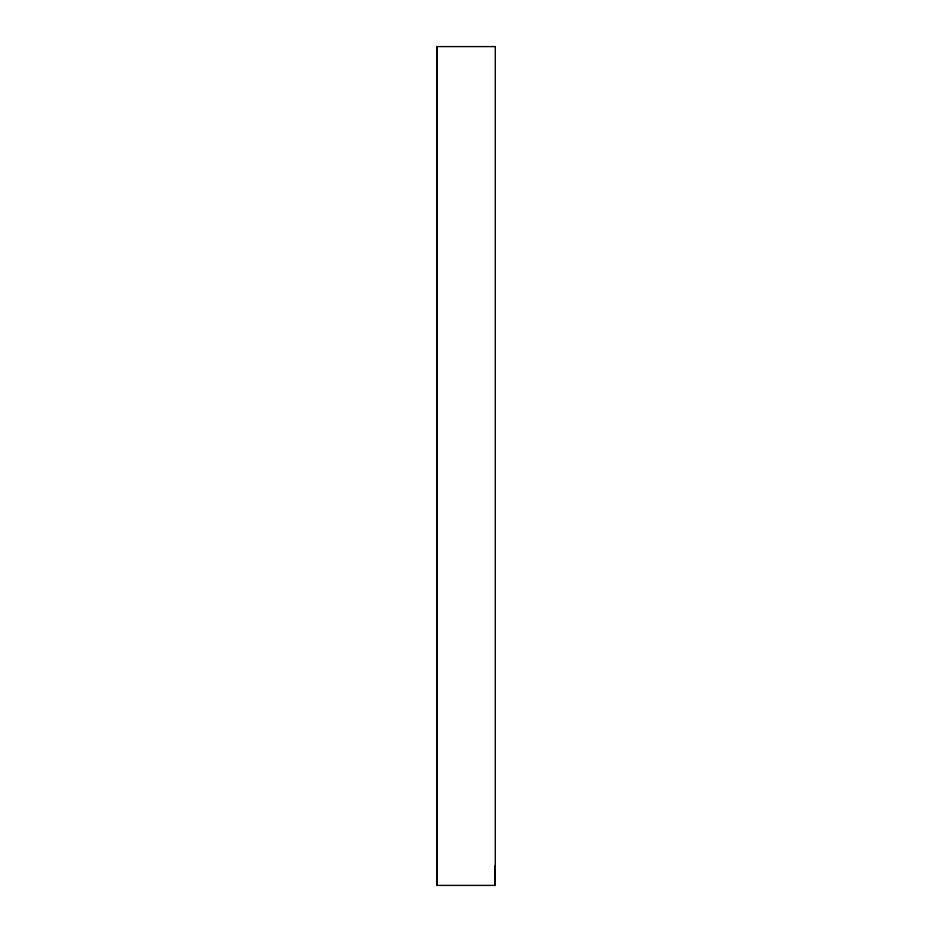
<?xml version="1.0" encoding="UTF-8"?>
<svg xmlns="http://www.w3.org/2000/svg" width="932" height="932" viewBox="0 0 932 932"><rect width="100%" height="100%" fill="white"/><g stroke="black" fill="none" stroke-linecap="round" stroke-linejoin="round"><path stroke-width="1.4" d="M495.102 865.548L495.102 885.4M436.898 46.6L436.898 885.4M495.276 46.6L436.724 46.6L436.724 885.4L495.276 885.4L495.276 46.6"/></g></svg>
